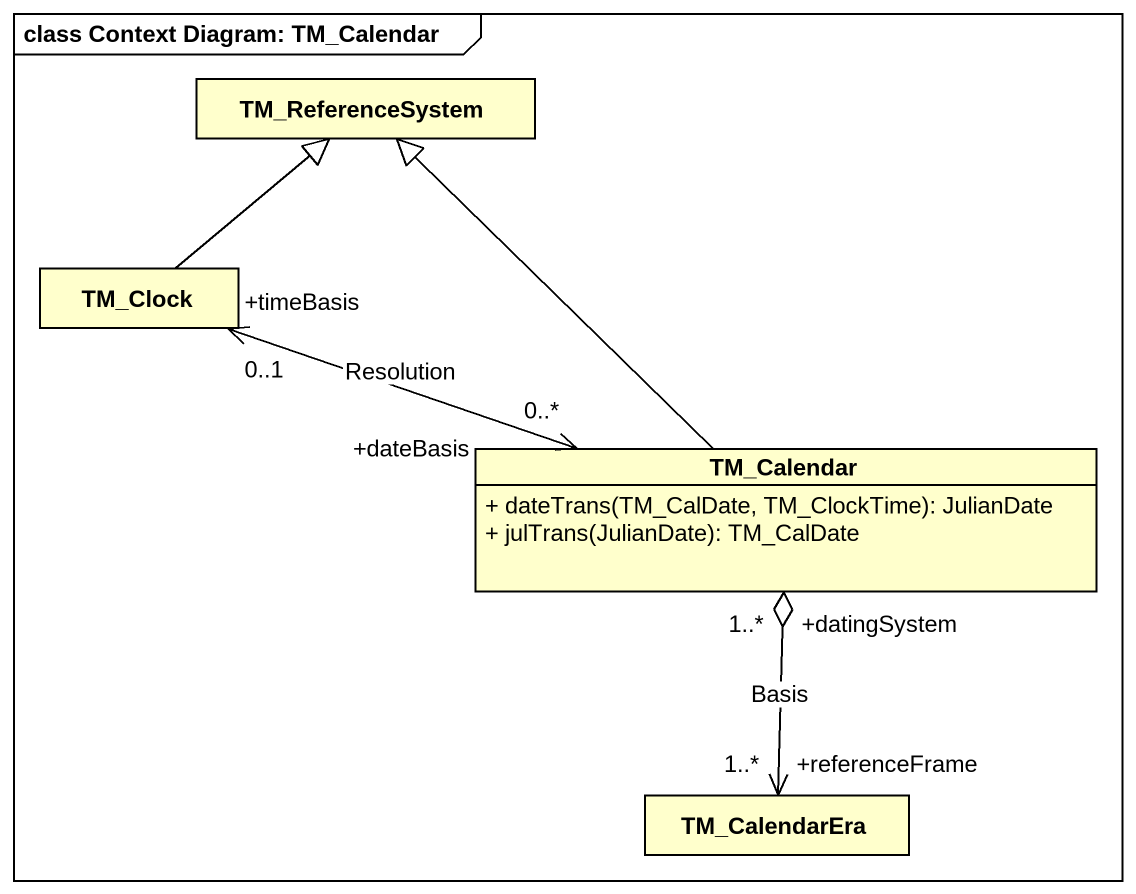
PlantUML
@startuml
mainframe class Context Diagram: TM_Calendar
hide circle
hide empty members
skinparam classAttributeIconSize 0
class TM_ReferenceSystem
class TM_Clock
class TM_Calendar {
  + dateTrans(TM_CalDate, TM_ClockTime): JulianDate
  + julTrans(JulianDate): TM_CalDate
}
class TM_CalendarEra
TM_Clock -up-|> TM_ReferenceSystem
TM_Clock "+timeBasis\n0..1" <-right-> "+dateBasis\n0..*" TM_Calendar : Resolution
TM_Calendar -up-|> TM_ReferenceSystem
TM_CalendarEra "+referenceFrame\n1..*" <-up-o "+datingSystem\n1..*" TM_Calendar : Basis
@enduml
